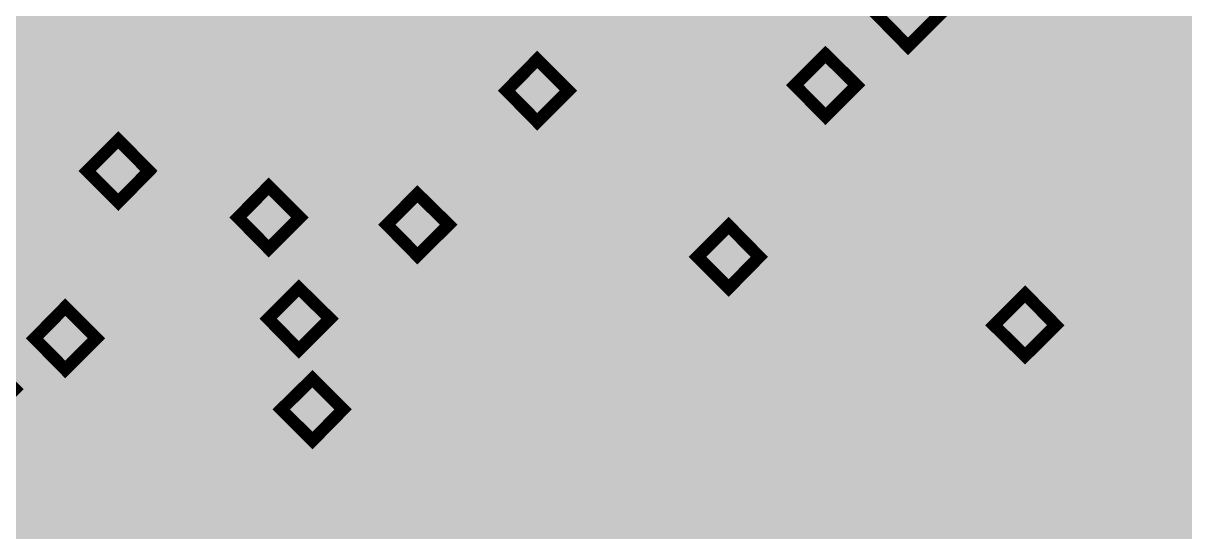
# Model space of a CAD drawing. Header units: millimetres. Extents: x 92 to 588, y 96 to 434.
# Drawn here: x 487.79 to 525.25, y 337.17 to 353.57 of the extents above; entities that cross this region are included whole.
import ezdxf

# ---------------------------------------------------------------- set-up
doc = ezdxf.new("R2010")
doc.units = ezdxf.units.MM
doc.layers.add('H', color=7, linetype='Continuous')
doc.layers.add('P', color=7, linetype='Continuous')

msp = doc.modelspace()

# ---------------------------------------------------------------- hatches: boundary and pattern name
at = {"layer": 'H', "linetype": 'Continuous'}
for points in [[(291.162, 223.903), (291.162, 433.788), (588.166, 433.788), (588.166, 223.903), (291.162, 223.903)], [(516.322, 352.825), (515.335, 353.831), (516.322, 354.836), (517.328, 353.831), (516.322, 352.825)], [(513.659, 350.568), (512.671, 351.573), (513.659, 352.561), (514.664, 351.573), (513.659, 350.568)], [(491.857, 349.633), (491.769, 349.633), (491.61, 349.668), (491.54, 349.703), (491.469, 349.721), (491.328, 349.809), (491.275, 349.862), (491.222, 349.95), (491.116, 350.127), (491.064, 350.25), (491.028, 350.373), (490.993, 350.656), (490.993, 350.832), (490.993, 350.991), (491.028, 351.291), (491.064, 351.432), (491.099, 351.573), (491.205, 351.802), (491.275, 351.908), (491.346, 351.996), (491.54, 352.155), (491.646, 352.208), (491.751, 352.261), (492.016, 352.314), (492.157, 352.314), (492.245, 352.314), (492.316, 352.314), (492.386, 352.296), (492.439, 352.278), (492.439, 351.961), (492.369, 351.979), (492.298, 351.996), (492.21, 352.014), (492.104, 352.032), (492.034, 352.014), (491.875, 351.996), (491.751, 351.943), (491.628, 351.855), (491.593, 351.802), (491.54, 351.749), (491.452, 351.608), (491.399, 351.449), (491.363, 351.273), (491.346, 351.167), (491.469, 350.973), (491.346, 350.92), (491.346, 350.867), (491.346, 350.797), (491.346, 350.744), (491.346, 350.62), (491.363, 350.409), (491.399, 350.321), (491.416, 350.232), (491.487, 350.109), (491.522, 350.074), (491.61, 349.985), (491.681, 349.95), (491.769, 349.933), (491.857, 349.915), (491.945, 349.933), (492.087, 349.968), (492.157, 350.038), (492.192, 350.074), (492.228, 350.109), (492.263, 350.197), (492.316, 350.373), (492.316, 350.515), (492.316, 350.585), (492.298, 350.726), (492.281, 350.779), (492.245, 350.832), (492.192, 350.92), (492.14, 350.973), (492.104, 350.991), (492.034, 351.026), (491.981, 351.044), (491.893, 351.061), (491.804, 351.061), (491.699, 351.044), (491.575, 351.026), (491.469, 350.973), (491.346, 351.167), (491.469, 351.238), (491.61, 351.291), (491.663, 351.308), (491.804, 351.344), (491.893, 351.344), (492.034, 351.344), (492.157, 351.308), (492.21, 351.291), (492.334, 351.238), (492.386, 351.185), (492.457, 351.132), (492.563, 350.991), (492.598, 350.92), (492.633, 350.832), (492.669, 350.638), (492.669, 350.532), (492.669, 350.426), (492.633, 350.25), (492.598, 350.162), (492.563, 350.074), (492.475, 349.933), (492.422, 349.88), (492.369, 349.827), (492.245, 349.738), (492.175, 349.703), (492.087, 349.668), (491.928, 349.633), (491.857, 349.633)], [(493.568, 349.633), (493.374, 349.668), (493.286, 349.686), (493.11, 349.738), (492.969, 349.791), (492.969, 350.162), (493.11, 350.091), (493.286, 350.003), (493.374, 349.968), (493.551, 349.933), (493.639, 349.933), (493.745, 349.95), (493.868, 349.968), (493.903, 349.985), (493.992, 350.038), (494.045, 350.074), (494.097, 350.162), (494.15, 350.25), (494.168, 350.303), (494.186, 350.409), (494.186, 350.55), (494.15, 350.673), (494.133, 350.709), (494.115, 350.762), (494.062, 350.832), (494.027, 350.85), (493.956, 350.903), (493.85, 350.92), (493.745, 350.938), (493.639, 350.938), (493.498, 350.938), (493.498, 351.238), (493.604, 351.238), (493.709, 351.238), (493.903, 351.291), (493.992, 351.344), (494.027, 351.379), (494.08, 351.449), (494.133, 351.573), (494.133, 351.661), (494.133, 351.714), (494.115, 351.802), (494.097, 351.838), (494.08, 351.873), (494.027, 351.926), (493.921, 351.996), (493.85, 352.014), (493.762, 352.032), (493.674, 352.032), (493.586, 352.032), (493.498, 351.996), (493.392, 351.979), (493.304, 351.943), (493.233, 351.908), (493.163, 351.873), (493.11, 351.838), (493.057, 351.802), (493.039, 352.173), (493.163, 352.226), (493.339, 352.278), (493.427, 352.296), (493.621, 352.331), (493.709, 352.331), (493.868, 352.314), (494.009, 352.296), (494.08, 352.278), (494.203, 352.226), (494.256, 352.19), (494.309, 352.137), (494.397, 352.032), (494.415, 351.979), (494.45, 351.926), (494.485, 351.785), (494.485, 351.696), (494.468, 351.608), (494.397, 351.414), (494.344, 351.326), (494.274, 351.255), (494.097, 351.15), (494.009, 351.132), (494.08, 351.079), (494.186, 351.044), (494.274, 351.008), (494.344, 350.938), (494.397, 350.903), (494.45, 350.797), (494.485, 350.744), (494.503, 350.673), (494.538, 350.532), (494.538, 350.462), (494.521, 350.373), (494.503, 350.215), (494.468, 350.127), (494.433, 350.056), (494.362, 349.933), (494.309, 349.88), (494.239, 349.827), (494.115, 349.721), (494.027, 349.703), (493.956, 349.668), (493.762, 349.633), (493.674, 349.633), (493.568, 349.633)], [(496.849, 349.633), (496.761, 349.633), (496.602, 349.668), (496.532, 349.703), (496.461, 349.721), (496.32, 349.809), (496.267, 349.862), (496.214, 349.95), (496.108, 350.127), (496.055, 350.25), (496.02, 350.373), (495.985, 350.656), (495.985, 350.832), (495.985, 350.991), (496.02, 351.291), (496.055, 351.432), (496.091, 351.573), (496.196, 351.802), (496.267, 351.908), (496.338, 351.996), (496.532, 352.155), (496.637, 352.208), (496.743, 352.261), (497.008, 352.314), (497.149, 352.314), (497.237, 352.314), (497.308, 352.314), (497.378, 352.296), (497.431, 352.278), (497.431, 351.961), (497.378, 351.979), (497.29, 351.996), (497.202, 352.014), (497.096, 352.032), (497.025, 352.014), (496.867, 351.996), (496.743, 351.943), (496.637, 351.855), (496.585, 351.802), (496.532, 351.749), (496.443, 351.608), (496.39, 351.449), (496.355, 351.273), (496.338, 351.167), (496.461, 350.973), (496.338, 350.92), (496.338, 350.867), (496.338, 350.832), (496.338, 350.797), (496.338, 350.744), (496.338, 350.62), (496.373, 350.409), (496.39, 350.321), (496.408, 350.232), (496.479, 350.109), (496.514, 350.074), (496.602, 349.985), (496.673, 349.95), (496.761, 349.933), (496.849, 349.915), (496.937, 349.933), (497.078, 349.968), (497.149, 350.038), (497.184, 350.074), (497.22, 350.109), (497.255, 350.197), (497.308, 350.373), (497.308, 350.515), (497.308, 350.585), (497.29, 350.726), (497.272, 350.779), (497.255, 350.832), (497.184, 350.92), (497.131, 350.973), (497.096, 350.991), (497.025, 351.026), (496.973, 351.044), (496.902, 351.061), (496.796, 351.061), (496.69, 351.044), (496.567, 351.026), (496.461, 350.973), (496.338, 351.167), (496.461, 351.238), (496.602, 351.291), (496.655, 351.308), (496.796, 351.344), (496.884, 351.344), (497.025, 351.344), (497.149, 351.308), (497.202, 351.291), (497.325, 351.238), (497.378, 351.185), (497.449, 351.132), (497.555, 350.991), (497.59, 350.92), (497.625, 350.832), (497.66, 350.638), (497.66, 350.532), (497.66, 350.426), (497.625, 350.25), (497.59, 350.162), (497.555, 350.074), (497.466, 349.933), (497.414, 349.88), (497.361, 349.827), (497.237, 349.738), (497.167, 349.703), (497.078, 349.668), (496.92, 349.633), (496.849, 349.633)], [(498.684, 349.633), (498.49, 349.65), (498.313, 349.668), (498.137, 349.721), (497.996, 349.791), (497.996, 350.144), (498.066, 350.127), (498.225, 350.038), (498.313, 350.021), (498.401, 349.985), (498.49, 349.95), (498.578, 349.933), (498.684, 349.933), (498.789, 349.95), (498.878, 349.968), (498.93, 349.985), (499.019, 350.056), (499.054, 350.091), (499.107, 350.179), (499.16, 350.268), (499.177, 350.373), (499.195, 350.515), (499.195, 350.585), (499.16, 350.691), (499.142, 350.744), (499.125, 350.779), (499.072, 350.85), (499.036, 350.885), (499.001, 350.92), (498.913, 350.956), (498.86, 350.973), (498.754, 351.008), (498.613, 351.008), (498.472, 351.008), (498.331, 350.991), (498.207, 350.956), (498.101, 350.938), (498.101, 352.278), (499.53, 352.278), (499.53, 351.979), (498.437, 351.979), (498.437, 351.291), (498.507, 351.291), (498.631, 351.291), (498.684, 351.291), (498.86, 351.291), (499.019, 351.255), (499.072, 351.238), (499.213, 351.185), (499.283, 351.132), (499.336, 351.079), (499.442, 350.956), (499.477, 350.885), (499.495, 350.814), (499.53, 350.62), (499.548, 350.515), (499.53, 350.426), (499.513, 350.25), (499.477, 350.162), (499.442, 350.091), (499.371, 349.95), (499.319, 349.897), (499.248, 349.827), (499.125, 349.738), (499.036, 349.703), (498.966, 349.668), (498.772, 349.633), (498.684, 349.633)], [(504.363, 350.391), (503.375, 351.397), (504.363, 352.402), (505.369, 351.397), (504.363, 350.391)], [(495.068, 349.686), (495.068, 350.179), (495.491, 350.179), (495.491, 349.686), (495.068, 349.686)], [(490.852, 347.798), (489.846, 348.804), (490.852, 349.809), (491.84, 348.804), (490.852, 347.798)], [(511.542, 346.863), (511.454, 346.881), (511.295, 346.899), (511.225, 346.934), (511.154, 346.969), (511.013, 347.057), (510.96, 347.11), (510.907, 347.181), (510.801, 347.375), (510.749, 347.481), (510.713, 347.604), (510.678, 347.886), (510.678, 348.063), (510.678, 348.222), (510.713, 348.521), (510.749, 348.663), (510.784, 348.804), (510.89, 349.033), (510.96, 349.139), (511.031, 349.227), (511.225, 349.386), (511.331, 349.456), (511.436, 349.492), (511.701, 349.544), (511.842, 349.562), (511.93, 349.562), (512.001, 349.544), (512.071, 349.544), (512.124, 349.527), (512.124, 349.192), (512.071, 349.209), (511.983, 349.245), (511.895, 349.262), (511.789, 349.262), (511.719, 349.262), (511.56, 349.227), (511.436, 349.174), (511.331, 349.086), (511.278, 349.033), (511.225, 348.98), (511.137, 348.857), (511.084, 348.68), (511.048, 348.504), (511.031, 348.398), (511.154, 348.204), (511.031, 348.151), (511.031, 348.116), (511.031, 348.08), (511.031, 347.851), (511.066, 347.639), (511.084, 347.551), (511.101, 347.481), (511.172, 347.34), (511.207, 347.304), (511.295, 347.234), (511.366, 347.181), (511.454, 347.163), (511.542, 347.146), (511.63, 347.163), (511.772, 347.216), (511.842, 347.269), (511.877, 347.304), (511.913, 347.34), (511.948, 347.428), (512.001, 347.604), (512.001, 347.745), (512.001, 347.833), (511.983, 347.957), (511.966, 348.01), (511.948, 348.063), (511.877, 348.169), (511.825, 348.204), (511.789, 348.222), (511.719, 348.257), (511.666, 348.274), (511.595, 348.292), (511.489, 348.292), (511.384, 348.292), (511.26, 348.257), (511.154, 348.204), (511.031, 348.398), (511.154, 348.468), (511.295, 348.521), (511.348, 348.557), (511.489, 348.574), (511.578, 348.574), (511.719, 348.574), (511.842, 348.539), (511.895, 348.521), (512.019, 348.468), (512.071, 348.416), (512.142, 348.363), (512.248, 348.222), (512.283, 348.151), (512.318, 348.063), (512.354, 347.869), (512.354, 347.763), (512.354, 347.657), (512.318, 347.481), (512.283, 347.393), (512.248, 347.322), (512.16, 347.181), (512.107, 347.11), (512.054, 347.057), (511.93, 346.969), (511.86, 346.934), (511.772, 346.899), (511.613, 346.881), (511.542, 346.863)], [(512.671, 346.916), (512.671, 347.287), (512.83, 347.445), (512.989, 347.604), (513.147, 347.745), (513.289, 347.904), (513.43, 348.063), (513.624, 348.327), (513.694, 348.433), (513.747, 348.521), (513.8, 348.733), (513.8, 348.839), (513.8, 348.945), (513.765, 349.015), (513.747, 349.068), (513.712, 349.139), (513.677, 349.156), (513.606, 349.209), (513.535, 349.245), (513.447, 349.262), (513.359, 349.262), (513.271, 349.262), (513.165, 349.245), (513.077, 349.209), (512.989, 349.174), (512.918, 349.156), (512.848, 349.103), (512.795, 349.068), (512.742, 349.033), (512.724, 349.403), (512.848, 349.456), (513.024, 349.509), (513.112, 349.527), (513.306, 349.562), (513.465, 349.562), (513.641, 349.544), (513.782, 349.492), (513.906, 349.421), (513.959, 349.368), (513.994, 349.315), (514.082, 349.209), (514.135, 349.086), (514.153, 348.927), (514.153, 348.857), (514.153, 348.698), (514.118, 348.574), (514.082, 348.451), (514.029, 348.327), (513.959, 348.222), (513.871, 348.116), (513.782, 347.992), (513.677, 347.886), (513.5, 347.71), (513.306, 347.516), (513.13, 347.34), (512.989, 347.216), (514.259, 347.216), (514.259, 346.916), (512.671, 346.916)], [(518.351, 346.863), (518.175, 346.899), (518.086, 346.916), (518.016, 346.952), (517.875, 347.04), (517.822, 347.093), (517.769, 347.146), (517.681, 347.269), (517.663, 347.34), (517.628, 347.41), (517.61, 347.551), (517.592, 347.639), (517.61, 347.745), (517.663, 347.939), (517.716, 348.028), (517.769, 348.116), (517.928, 348.257), (518.033, 348.31), (518.175, 348.169), (518.069, 348.045), (518.033, 347.975), (517.998, 347.904), (517.945, 347.745), (517.945, 347.657), (517.963, 347.551), (518.033, 347.357), (518.086, 347.269), (518.157, 347.216), (518.333, 347.128), (518.439, 347.128), (518.545, 347.128), (518.721, 347.198), (518.792, 347.251), (518.862, 347.322), (518.915, 347.498), (518.933, 347.604), (518.933, 347.692), (518.898, 347.816), (518.862, 347.869), (518.827, 347.904), (518.704, 348.01), (518.615, 348.063), (518.563, 348.098), (518.474, 348.133), (518.369, 348.169), (518.245, 348.222), (518.175, 348.169), (518.033, 348.31), (517.945, 348.38), (517.804, 348.486), (517.751, 348.557), (517.716, 348.627), (517.663, 348.786), (517.663, 348.892), (517.663, 348.962), (517.698, 349.086), (517.751, 349.209), (517.822, 349.333), (517.875, 349.368), (517.945, 349.421), (518.069, 349.492), (518.21, 349.544), (518.351, 349.562), (518.439, 349.562), (518.527, 349.562), (518.686, 349.544), (518.827, 349.492), (518.951, 349.421), (519.004, 349.386), (519.056, 349.333), (519.145, 349.227), (519.198, 349.121), (519.215, 348.98), (519.215, 348.909), (519.215, 348.821), (519.162, 348.645), (519.109, 348.574), (519.056, 348.486), (518.915, 348.345), (518.827, 348.31), (518.686, 348.451), (518.792, 348.574), (518.827, 348.627), (518.845, 348.698), (518.88, 348.821), (518.88, 348.909), (518.88, 348.998), (518.81, 349.139), (518.757, 349.192), (518.739, 349.227), (518.668, 349.262), (518.545, 349.315), (518.439, 349.315), (518.351, 349.315), (518.192, 349.262), (518.122, 349.209), (518.104, 349.174), (518.051, 349.121), (518.016, 349.015), (518.016, 348.927), (518.016, 348.857), (518.051, 348.751), (518.069, 348.715), (518.104, 348.663), (518.192, 348.592), (518.263, 348.557), (518.316, 348.521), (518.421, 348.468), (518.527, 348.416), (518.615, 348.38), (518.686, 348.451), (518.827, 348.31), (518.933, 348.239), (519.109, 348.116), (519.162, 348.028), (519.215, 347.957), (519.286, 347.763), (519.286, 347.639), (519.286, 347.569), (519.25, 347.41), (519.198, 347.269), (519.109, 347.146), (519.039, 347.093), (518.986, 347.04), (518.845, 346.952), (518.704, 346.899), (518.527, 346.863), (518.351, 346.863)], [(516.411, 346.863), (516.234, 346.881), (516.058, 346.916), (515.881, 346.952), (515.74, 347.022), (515.74, 347.393), (515.811, 347.357), (515.881, 347.322), (515.952, 347.287), (516.04, 347.251), (516.146, 347.216), (516.234, 347.198), (516.322, 347.181), (516.428, 347.163), (516.534, 347.181), (516.622, 347.216), (516.675, 347.234), (516.763, 347.287), (516.799, 347.322), (516.852, 347.41), (516.887, 347.516), (516.922, 347.622), (516.922, 347.745), (516.922, 347.816), (516.905, 347.922), (516.887, 347.975), (516.869, 348.01), (516.816, 348.098), (516.781, 348.116), (516.746, 348.151), (516.658, 348.204), (516.605, 348.222), (516.481, 348.239), (516.358, 348.239), (516.217, 348.239), (516.075, 348.222), (515.934, 348.204), (515.846, 348.186), (515.846, 349.509), (517.257, 349.509), (517.257, 349.209), (516.181, 349.209), (516.181, 348.521), (516.252, 348.521), (516.358, 348.539), (516.411, 348.539), (516.605, 348.521), (516.746, 348.504), (516.816, 348.486), (516.957, 348.416), (517.01, 348.363), (517.081, 348.327), (517.169, 348.204), (517.204, 348.133), (517.24, 348.045), (517.275, 347.869), (517.275, 347.657), (517.24, 347.481), (517.222, 347.393), (517.187, 347.322), (517.099, 347.181), (517.046, 347.128), (516.993, 347.075), (516.852, 346.969), (516.781, 346.934), (516.693, 346.916), (516.516, 346.881), (516.411, 346.863)], [(495.703, 346.299), (494.715, 347.304), (495.703, 348.31), (496.708, 347.304), (495.703, 346.299)], [(500.5, 346.07), (499.513, 347.075), (500.5, 348.063), (501.506, 347.075), (500.5, 346.07)], [(501.506, 344.658), (501.418, 344.676), (501.259, 344.694), (501.188, 344.729), (501.118, 344.764), (500.994, 344.853), (500.941, 344.905), (500.871, 344.976), (500.765, 345.17), (500.73, 345.276), (500.694, 345.399), (500.659, 345.682), (500.659, 346.017), (500.694, 346.334), (500.73, 346.458), (500.765, 346.599), (500.871, 346.828), (500.941, 346.934), (501.012, 347.04), (501.188, 347.181), (501.294, 347.251), (501.418, 347.287), (501.665, 347.357), (501.806, 347.357), (501.894, 347.357), (501.982, 347.34), (502.053, 347.34), (502.105, 347.322), (502.105, 346.987), (502.035, 347.004), (501.964, 347.04), (501.859, 347.057), (501.77, 347.057), (501.682, 347.057), (501.541, 347.022), (501.418, 346.969), (501.294, 346.881), (501.241, 346.846), (501.188, 346.775), (501.118, 346.652), (501.065, 346.475), (501.012, 346.299), (501.012, 346.193), (501.118, 346.017), (501.012, 345.946), (501.012, 345.911), (501.012, 345.876), (501.012, 345.84), (500.994, 345.787), (501.012, 345.646), (501.03, 345.435), (501.047, 345.346), (501.082, 345.276), (501.153, 345.135), (501.188, 345.099), (501.259, 345.029), (501.347, 344.976), (501.418, 344.958), (501.506, 344.958), (501.612, 344.958), (501.735, 345.011), (501.823, 345.064), (501.841, 345.099), (501.876, 345.135), (501.929, 345.223), (501.964, 345.399), (501.982, 345.54), (501.982, 345.629), (501.964, 345.752), (501.929, 345.805), (501.911, 345.858), (501.841, 345.964), (501.806, 345.999), (501.77, 346.017), (501.682, 346.052), (501.647, 346.07), (501.559, 346.087), (501.47, 346.087), (501.347, 346.087), (501.241, 346.052), (501.118, 346.017), (501.012, 346.193), (501.135, 346.264), (501.259, 346.317), (501.329, 346.352), (501.47, 346.369), (501.541, 346.369), (501.7, 346.369), (501.806, 346.334), (501.876, 346.317), (501.982, 346.264), (502.053, 346.211), (502.123, 346.158), (502.229, 346.034), (502.264, 345.946), (502.3, 345.858), (502.335, 345.664), (502.335, 345.558), (502.335, 345.452), (502.3, 345.276), (502.264, 345.188), (502.229, 345.117), (502.141, 344.976), (502.088, 344.905), (502.035, 344.853), (501.894, 344.764), (501.823, 344.729), (501.753, 344.694), (501.594, 344.676), (501.506, 344.658)], [(502.635, 344.729), (502.635, 345.082), (502.811, 345.241), (502.97, 345.399), (503.111, 345.54), (503.27, 345.699), (503.411, 345.858), (503.605, 346.123), (503.675, 346.228), (503.711, 346.317), (503.764, 346.528), (503.781, 346.634), (503.764, 346.74), (503.746, 346.81), (503.728, 346.863), (503.675, 346.934), (503.64, 346.952), (503.587, 347.004), (503.517, 347.04), (503.428, 347.057), (503.34, 347.057), (503.234, 347.057), (503.146, 347.04), (503.058, 347.004), (502.97, 346.969), (502.899, 346.952), (502.829, 346.899), (502.758, 346.863), (502.723, 346.828), (502.688, 347.198), (502.811, 347.251), (502.987, 347.304), (503.093, 347.34), (503.27, 347.357), (503.446, 347.357), (503.605, 347.34), (503.746, 347.287), (503.869, 347.216), (503.922, 347.163), (503.975, 347.11), (504.046, 347.004), (504.099, 346.881), (504.134, 346.722), (504.134, 346.652), (504.116, 346.493), (504.099, 346.369), (504.046, 346.246), (503.993, 346.123), (503.922, 346.017), (503.834, 345.911), (503.746, 345.787), (503.658, 345.682), (503.481, 345.505), (503.287, 345.311), (503.093, 345.135), (502.97, 345.011), (504.24, 345.011), (504.24, 344.729), (502.635, 344.729)], [(505.827, 344.729), (507.009, 347.004), (505.669, 347.004), (505.669, 347.304), (507.309, 347.304), (507.309, 346.916), (506.198, 344.729), (505.827, 344.729)], [(508.314, 344.658), (508.226, 344.676), (508.032, 344.694), (507.926, 344.711), (507.75, 344.764), (507.609, 344.835), (507.609, 345.188), (507.768, 345.117), (507.926, 345.047), (508.032, 345.011), (508.209, 344.976), (508.297, 344.976), (508.403, 344.976), (508.508, 344.994), (508.561, 345.011), (508.65, 345.082), (508.685, 345.117), (508.755, 345.188), (508.791, 345.276), (508.808, 345.329), (508.826, 345.452), (508.826, 345.505), (508.826, 345.576), (508.808, 345.699), (508.773, 345.787), (508.72, 345.858), (508.685, 345.893), (508.597, 345.928), (508.508, 345.964), (508.403, 345.981), (508.297, 345.981), (508.138, 345.981), (508.138, 346.264), (508.261, 346.264), (508.367, 346.264), (508.561, 346.334), (508.632, 346.369), (508.667, 346.405), (508.72, 346.475), (508.773, 346.599), (508.791, 346.705), (508.791, 346.74), (508.755, 346.828), (508.72, 346.899), (508.685, 346.952), (508.65, 346.987), (508.579, 347.022), (508.508, 347.04), (508.42, 347.057), (508.332, 347.057), (508.244, 347.057), (508.138, 347.04), (508.05, 347.004), (507.962, 346.969), (507.873, 346.934), (507.82, 346.899), (507.75, 346.863), (507.715, 346.828), (507.679, 347.198), (507.803, 347.251), (507.997, 347.304), (508.085, 347.34), (508.279, 347.357), (508.367, 347.357), (508.526, 347.357), (508.667, 347.322), (508.738, 347.304), (508.844, 347.251), (508.896, 347.216), (508.967, 347.163), (509.038, 347.075), (509.073, 347.004), (509.108, 346.952), (509.126, 346.81), (509.126, 346.74), (509.126, 346.634), (509.055, 346.44), (509.002, 346.369), (508.914, 346.281), (508.755, 346.175), (508.65, 346.158), (508.738, 346.105), (508.826, 346.07), (508.914, 346.034), (509.002, 345.964), (509.038, 345.928), (509.108, 345.823), (509.126, 345.77), (509.161, 345.717), (509.179, 345.576), (509.179, 345.488), (509.179, 345.399), (509.143, 345.241), (509.126, 345.17), (509.09, 345.099), (509.002, 344.958), (508.949, 344.905), (508.896, 344.853), (508.755, 344.764), (508.685, 344.729), (508.597, 344.694), (508.42, 344.676), (508.314, 344.658)], [(514.753, 346.916), (514.753, 347.428), (515.176, 347.428), (515.176, 346.916), (514.753, 346.916)], [(510.537, 345.029), (509.531, 346.034), (510.537, 347.04), (511.525, 346.034), (510.537, 345.029)], [(496.673, 343.036), (495.685, 344.041), (496.673, 345.029), (497.678, 344.041), (496.673, 343.036)], [(504.734, 344.729), (504.734, 345.223), (505.139, 345.223), (505.139, 344.729), (504.734, 344.729)], [(520.097, 342.842), (519.092, 343.829), (520.097, 344.835), (521.085, 343.829), (520.097, 342.842)], [(489.141, 342.401), (488.153, 343.406), (489.141, 344.412), (490.146, 343.406), (489.141, 342.401)], [(521.014, 341.431), (520.856, 341.466), (520.785, 341.501), (520.715, 341.519), (520.573, 341.607), (520.52, 341.678), (520.468, 341.748), (520.362, 341.924), (520.309, 342.048), (520.274, 342.171), (520.238, 342.454), (520.238, 342.789), (520.274, 343.089), (520.309, 343.23), (520.344, 343.371), (520.45, 343.6), (520.52, 343.706), (520.591, 343.794), (520.785, 343.953), (520.891, 344.006), (520.997, 344.059), (521.261, 344.112), (521.402, 344.129), (521.491, 344.129), (521.561, 344.112), (521.632, 344.112), (521.685, 344.094), (521.685, 343.759), (521.632, 343.777), (521.544, 343.794), (521.455, 343.812), (521.35, 343.829), (521.279, 343.829), (521.12, 343.794), (520.997, 343.741), (520.873, 343.653), (520.838, 343.6), (520.785, 343.547), (520.697, 343.406), (520.644, 343.247), (520.609, 343.071), (520.591, 342.965), (520.715, 342.771), (520.591, 342.718), (520.591, 342.683), (520.591, 342.648), (520.591, 342.595), (520.591, 342.542), (520.591, 342.418), (520.626, 342.207), (520.644, 342.118), (520.662, 342.03), (520.732, 341.907), (520.767, 341.872), (520.856, 341.801), (520.926, 341.748), (521.014, 341.73), (521.103, 341.713), (521.191, 341.73), (521.332, 341.783), (521.402, 341.836), (521.438, 341.872), (521.473, 341.907), (521.508, 341.995), (521.561, 342.171), (521.561, 342.313), (521.561, 342.383), (521.544, 342.524), (521.526, 342.577), (521.508, 342.63), (521.438, 342.718), (521.385, 342.771), (521.35, 342.789), (521.279, 342.824), (521.226, 342.842), (521.155, 342.859), (521.05, 342.859), (520.944, 342.842), (520.82, 342.824), (520.715, 342.771), (520.591, 342.965), (520.715, 343.036), (520.856, 343.089), (520.909, 343.106), (521.05, 343.142), (521.138, 343.142), (521.279, 343.142), (521.402, 343.106), (521.455, 343.089), (521.579, 343.036), (521.632, 342.983), (521.702, 342.93), (521.808, 342.789), (521.843, 342.718), (521.879, 342.63), (521.914, 342.436), (521.914, 342.33), (521.914, 342.224), (521.879, 342.048), (521.843, 341.96), (521.808, 341.872), (521.72, 341.73), (521.667, 341.678), (521.614, 341.625), (521.491, 341.536), (521.42, 341.501), (521.332, 341.466), (521.173, 341.431), (521.014, 341.431)], [(522.231, 341.483), (522.231, 341.854), (522.39, 342.013), (522.549, 342.171), (522.708, 342.313), (522.849, 342.471), (522.99, 342.63), (523.184, 342.895), (523.255, 343), (523.307, 343.089), (523.36, 343.3), (523.36, 343.406), (523.36, 343.494), (523.325, 343.583), (523.307, 343.635), (523.255, 343.688), (523.237, 343.724), (523.166, 343.777), (523.096, 343.794), (523.008, 343.829), (522.919, 343.829), (522.831, 343.829), (522.725, 343.812), (522.637, 343.777), (522.549, 343.741), (522.478, 343.706), (522.408, 343.671), (522.355, 343.635), (522.302, 343.6), (522.284, 343.971), (522.408, 344.023), (522.584, 344.076), (522.672, 344.094), (522.866, 344.129), (522.937, 344.129), (523.025, 344.129), (523.202, 344.094), (523.343, 344.059), (523.466, 343.988), (523.519, 343.935), (523.554, 343.882), (523.643, 343.777), (523.695, 343.635), (523.713, 343.494), (523.713, 343.424), (523.713, 343.265), (523.678, 343.142), (523.643, 343.018), (523.59, 342.895), (523.519, 342.789), (523.431, 342.683), (523.343, 342.559), (523.237, 342.454), (523.06, 342.277), (522.866, 342.083), (522.69, 341.907), (522.549, 341.783), (523.819, 341.783), (523.819, 341.483), (522.231, 341.483)], [(497.114, 340.108), (496.108, 341.113), (497.114, 342.101), (498.101, 341.113), (497.114, 340.108)], [(524.313, 341.483), (524.313, 341.977), (524.736, 341.977), (524.736, 341.483), (524.313, 341.483)], [(498.119, 338.697), (498.031, 338.714), (497.872, 338.732), (497.802, 338.767), (497.731, 338.802), (497.59, 338.891), (497.537, 338.943), (497.484, 339.014), (497.378, 339.208), (497.325, 339.314), (497.29, 339.437), (497.255, 339.72), (497.255, 339.896), (497.255, 340.055), (497.29, 340.355), (497.325, 340.496), (497.361, 340.637), (497.466, 340.866), (497.537, 340.972), (497.608, 341.078), (497.802, 341.219), (497.907, 341.289), (498.013, 341.325), (498.278, 341.378), (498.419, 341.395), (498.507, 341.395), (498.578, 341.378), (498.648, 341.378), (498.701, 341.36), (498.701, 341.025), (498.648, 341.043), (498.56, 341.078), (498.472, 341.095), (498.366, 341.095), (498.295, 341.095), (498.137, 341.06), (498.013, 341.007), (497.89, 340.919), (497.855, 340.866), (497.802, 340.813), (497.713, 340.69), (497.66, 340.513), (497.625, 340.337), (497.608, 340.231), (497.731, 340.037), (497.608, 339.984), (497.608, 339.949), (497.608, 339.914), (497.608, 339.861), (497.608, 339.825), (497.608, 339.684), (497.625, 339.473), (497.66, 339.384), (497.678, 339.314), (497.749, 339.173), (497.784, 339.138), (497.872, 339.067), (497.943, 339.014), (498.031, 338.996), (498.119, 338.979), (498.207, 338.996), (498.348, 339.049), (498.419, 339.102), (498.454, 339.138), (498.49, 339.173), (498.525, 339.261), (498.578, 339.437), (498.578, 339.578), (498.578, 339.667), (498.56, 339.79), (498.542, 339.843), (498.507, 339.896), (498.454, 340.002), (498.401, 340.037), (498.366, 340.055), (498.295, 340.09), (498.243, 340.108), (498.172, 340.125), (498.066, 340.125), (497.96, 340.125), (497.837, 340.09), (497.731, 340.037), (497.608, 340.231), (497.731, 340.302), (497.872, 340.355), (497.925, 340.39), (498.066, 340.408), (498.154, 340.408), (498.295, 340.408), (498.419, 340.372), (498.472, 340.355), (498.595, 340.302), (498.648, 340.249), (498.719, 340.196), (498.825, 340.072), (498.86, 339.984), (498.895, 339.896), (498.93, 339.702), (498.93, 339.596), (498.93, 339.49), (498.895, 339.314), (498.86, 339.226), (498.825, 339.155), (498.736, 339.014), (498.684, 338.943), (498.631, 338.891), (498.507, 338.802), (498.437, 338.767), (498.348, 338.732), (498.19, 338.714), (498.119, 338.697)], [(499.936, 338.697), (499.83, 338.714), (499.636, 338.732), (499.548, 338.749), (499.371, 338.802), (499.23, 338.873), (499.23, 339.226), (499.371, 339.155), (499.548, 339.085), (499.636, 339.049), (499.812, 339.014), (499.901, 338.996), (500.006, 339.014), (500.13, 339.032), (500.165, 339.049), (500.271, 339.12), (500.306, 339.155), (500.359, 339.226), (500.412, 339.314), (500.43, 339.367), (500.447, 339.49), (500.447, 339.614), (500.412, 339.737), (500.395, 339.773), (500.377, 339.825), (500.324, 339.896), (500.289, 339.931), (500.218, 339.967), (500.112, 340.002), (500.006, 340.019), (499.901, 340.019), (499.76, 340.019), (499.76, 340.302), (499.865, 340.302), (499.971, 340.302), (500.165, 340.355), (500.253, 340.408), (500.289, 340.443), (500.342, 340.513), (500.395, 340.637), (500.395, 340.743), (500.395, 340.778), (500.377, 340.866), (500.359, 340.901), (500.342, 340.937), (500.289, 340.99), (500.253, 341.025), (500.183, 341.06), (500.112, 341.078), (500.024, 341.095), (499.936, 341.095), (499.848, 341.095), (499.76, 341.078), (499.654, 341.043), (499.565, 341.007), (499.495, 340.972), (499.424, 340.937), (499.371, 340.901), (499.319, 340.866), (499.301, 341.237), (499.424, 341.289), (499.601, 341.342), (499.689, 341.378), (499.883, 341.395), (499.971, 341.395), (500.13, 341.395), (500.271, 341.36), (500.342, 341.342), (500.465, 341.289), (500.518, 341.254), (500.571, 341.201), (500.659, 341.113), (500.694, 341.043), (500.712, 340.99), (500.747, 340.848), (500.747, 340.778), (500.73, 340.672), (500.659, 340.478), (500.606, 340.39), (500.536, 340.319), (500.359, 340.213), (500.271, 340.196), (500.342, 340.143), (500.447, 340.108), (500.536, 340.072), (500.606, 340.002), (500.659, 339.967), (500.712, 339.861), (500.747, 339.808), (500.765, 339.755), (500.8, 339.614), (500.8, 339.437), (500.765, 339.279), (500.73, 339.208), (500.694, 339.138), (500.624, 338.996), (500.571, 338.943), (500.5, 338.891), (500.377, 338.802), (500.289, 338.767), (500.218, 338.732), (500.024, 338.714), (499.936, 338.697)], [(502.97, 338.697), (502.793, 338.732), (502.723, 338.749), (502.652, 338.785), (502.511, 338.873), (502.458, 338.926), (502.405, 338.979), (502.317, 339.102), (502.282, 339.173), (502.264, 339.243), (502.229, 339.384), (502.229, 339.473), (502.229, 339.578), (502.3, 339.773), (502.335, 339.861), (502.405, 339.949), (502.564, 340.09), (502.67, 340.143), (502.811, 340.002), (502.688, 339.878), (502.652, 339.808), (502.617, 339.737), (502.582, 339.578), (502.582, 339.49), (502.582, 339.384), (502.652, 339.19), (502.723, 339.102), (502.793, 339.049), (502.97, 338.961), (503.076, 338.961), (503.181, 338.961), (503.358, 339.032), (503.428, 339.085), (503.481, 339.155), (503.552, 339.332), (503.552, 339.437), (503.552, 339.526), (503.517, 339.649), (503.499, 339.702), (503.464, 339.737), (503.34, 339.843), (503.252, 339.896), (503.181, 339.931), (503.093, 339.967), (502.987, 340.002), (502.882, 340.055), (502.811, 340.002), (502.67, 340.143), (502.582, 340.213), (502.441, 340.319), (502.388, 340.39), (502.335, 340.46), (502.3, 340.619), (502.3, 340.725), (502.3, 340.796), (502.317, 340.919), (502.37, 341.043), (502.458, 341.166), (502.511, 341.201), (502.564, 341.254), (502.688, 341.325), (502.829, 341.378), (502.987, 341.395), (503.076, 341.395), (503.164, 341.395), (503.323, 341.378), (503.464, 341.325), (503.587, 341.254), (503.64, 341.219), (503.693, 341.166), (503.764, 341.06), (503.816, 340.954), (503.852, 340.813), (503.852, 340.743), (503.852, 340.654), (503.799, 340.478), (503.746, 340.408), (503.693, 340.319), (503.552, 340.178), (503.464, 340.143), (503.323, 340.284), (503.428, 340.408), (503.464, 340.46), (503.481, 340.531), (503.499, 340.654), (503.517, 340.743), (503.499, 340.831), (503.446, 340.972), (503.393, 341.025), (503.358, 341.06), (503.287, 341.095), (503.164, 341.148), (503.076, 341.148), (502.97, 341.148), (502.829, 341.095), (502.758, 341.043), (502.723, 341.007), (502.688, 340.954), (502.652, 340.848), (502.635, 340.76), (502.635, 340.69), (502.67, 340.584), (502.705, 340.549), (502.74, 340.496), (502.829, 340.425), (502.882, 340.39), (502.952, 340.355), (503.058, 340.302), (503.164, 340.249), (503.252, 340.213), (503.323, 340.284), (503.464, 340.143), (503.57, 340.072), (503.728, 339.949), (503.799, 339.861), (503.852, 339.79), (503.905, 339.596), (503.905, 339.473), (503.905, 339.402), (503.887, 339.243), (503.816, 339.102), (503.728, 338.979), (503.675, 338.926), (503.605, 338.873), (503.481, 338.785), (503.323, 338.732), (503.164, 338.697), (502.97, 338.697)], [(504.434, 338.767), (504.434, 339.014), (504.91, 339.014), (504.91, 340.76), (504.434, 340.76), (504.434, 340.99), (504.575, 340.99), (504.769, 341.025), (504.84, 341.06), (504.91, 341.148), (504.963, 341.254), (504.981, 341.342), (505.245, 341.342), (505.245, 339.014), (505.704, 339.014), (505.704, 338.767), (504.434, 338.767)], [(487.518, 338.291), (487.43, 338.291), (487.271, 338.326), (487.201, 338.344), (487.13, 338.379), (487.007, 338.467), (486.954, 338.52), (486.883, 338.608), (486.777, 338.785), (486.742, 338.908), (486.707, 339.032), (486.671, 339.314), (486.671, 339.473), (486.671, 339.649), (486.707, 339.949), (486.742, 340.09), (486.777, 340.213), (486.883, 340.46), (486.954, 340.566), (487.024, 340.654), (487.201, 340.813), (487.306, 340.866), (487.43, 340.919), (487.677, 340.972), (487.818, 340.972), (487.906, 340.972), (487.977, 340.972), (488.065, 340.954), (488.118, 340.937), (488.118, 340.619), (488.047, 340.637), (487.959, 340.654), (487.871, 340.672), (487.783, 340.672), (487.695, 340.672), (487.553, 340.654), (487.412, 340.602), (487.306, 340.513), (487.254, 340.46), (487.201, 340.408), (487.13, 340.266), (487.077, 340.108), (487.024, 339.914), (487.024, 339.808), (487.13, 339.631), (487.024, 339.561), (487.024, 339.526), (487.007, 339.49), (487.007, 339.279), (487.042, 339.067), (487.06, 338.979), (487.095, 338.891), (487.165, 338.767), (487.201, 338.714), (487.271, 338.644), (487.342, 338.608), (487.43, 338.573), (487.518, 338.573), (487.624, 338.573), (487.747, 338.626), (487.818, 338.697), (487.853, 338.732), (487.889, 338.767), (487.941, 338.855), (487.977, 339.032), (487.994, 339.173), (487.994, 339.243), (487.959, 339.384), (487.941, 339.437), (487.924, 339.49), (487.853, 339.578), (487.818, 339.614), (487.783, 339.649), (487.695, 339.684), (487.659, 339.702), (487.571, 339.702), (487.483, 339.72), (487.359, 339.702), (487.254, 339.667), (487.13, 339.631), (487.024, 339.808), (487.148, 339.896), (487.271, 339.949), (487.342, 339.967), (487.483, 340.002), (487.553, 340.002), (487.695, 339.984), (487.818, 339.967), (487.871, 339.949), (487.994, 339.878), (488.065, 339.843), (488.135, 339.79), (488.241, 339.649), (488.277, 339.578), (488.294, 339.49), (488.33, 339.296), (488.347, 339.19), (488.33, 339.085), (488.312, 338.908), (488.277, 338.82), (488.241, 338.732), (488.153, 338.591), (488.1, 338.538), (488.03, 338.485), (487.906, 338.379), (487.836, 338.361), (487.765, 338.326), (487.606, 338.291), (487.518, 338.291)], [(489.335, 338.291), (489.247, 338.291), (489.053, 338.308), (488.947, 338.344), (488.77, 338.397), (488.629, 338.45), (488.629, 338.82), (488.77, 338.732), (488.947, 338.661), (489.035, 338.626), (489.229, 338.591), (489.317, 338.591), (489.423, 338.591), (489.529, 338.626), (489.582, 338.644), (489.67, 338.697), (489.705, 338.732), (489.776, 338.82), (489.811, 338.908), (489.829, 338.961), (489.846, 339.067), (489.846, 339.138), (489.846, 339.208), (489.829, 339.314), (489.794, 339.42), (489.723, 339.49), (489.688, 339.508), (489.617, 339.561), (489.529, 339.578), (489.423, 339.596), (489.3, 339.596), (489.159, 339.596), (489.159, 339.896), (489.282, 339.896), (489.388, 339.896), (489.582, 339.949), (489.652, 340.002), (489.688, 340.037), (489.741, 340.09), (489.794, 340.231), (489.794, 340.319), (489.794, 340.372), (489.776, 340.46), (489.758, 340.496), (489.741, 340.531), (489.688, 340.584), (489.67, 340.602), (489.6, 340.637), (489.511, 340.672), (489.441, 340.672), (489.353, 340.69), (489.264, 340.672), (489.159, 340.654), (489.07, 340.637), (488.982, 340.602), (488.894, 340.566), (488.841, 340.531), (488.77, 340.496), (488.718, 340.46), (488.7, 340.831), (488.823, 340.884), (489, 340.937), (489.106, 340.954), (489.282, 340.99), (489.37, 340.99), (489.547, 340.972), (489.688, 340.954), (489.741, 340.937), (489.864, 340.866), (489.917, 340.831), (489.97, 340.796), (490.058, 340.69), (490.093, 340.637), (490.111, 340.584), (490.146, 340.443), (490.146, 340.355), (490.146, 340.249), (490.076, 340.072), (490.005, 339.984), (489.935, 339.914), (489.776, 339.808), (489.67, 339.773), (489.758, 339.737), (489.846, 339.702), (489.935, 339.667), (490.023, 339.596), (490.058, 339.543), (490.129, 339.455), (490.146, 339.402), (490.182, 339.332), (490.199, 339.19), (490.199, 339.12), (490.199, 339.032), (490.164, 338.873), (490.146, 338.785), (490.111, 338.714), (490.023, 338.591), (489.97, 338.538), (489.917, 338.467), (489.776, 338.379), (489.705, 338.361), (489.617, 338.326), (489.441, 338.291), (489.335, 338.291)], [(492.14, 338.291), (492.069, 338.291), (491.998, 338.308), (491.91, 338.308), (491.857, 338.326), (491.857, 338.661), (491.91, 338.644), (491.998, 338.608), (492.087, 338.591), (492.192, 338.591), (492.281, 338.591), (492.422, 338.626), (492.563, 338.679), (492.669, 338.767), (492.722, 338.82), (492.775, 338.873), (492.845, 339.014), (492.898, 339.173), (492.933, 339.349), (492.951, 339.455), (492.845, 339.649), (492.951, 339.702), (492.951, 339.773), (492.951, 339.825), (492.951, 339.861), (492.951, 340.002), (492.933, 340.213), (492.898, 340.302), (492.88, 340.372), (492.81, 340.513), (492.775, 340.549), (492.739, 340.584), (492.651, 340.654), (492.616, 340.672), (492.528, 340.69), (492.439, 340.707), (492.334, 340.69), (492.21, 340.637), (492.14, 340.584), (492.069, 340.513), (492.034, 340.408), (491.981, 340.249), (491.981, 340.108), (491.981, 340.019), (491.998, 339.896), (492.016, 339.843), (492.034, 339.79), (492.104, 339.684), (492.157, 339.649), (492.192, 339.631), (492.263, 339.596), (492.298, 339.578), (492.386, 339.561), (492.475, 339.561), (492.598, 339.561), (492.722, 339.596), (492.845, 339.649), (492.951, 339.455), (492.81, 339.367), (492.686, 339.314), (492.616, 339.296), (492.475, 339.279), (492.404, 339.279), (492.263, 339.279), (492.14, 339.314), (492.087, 339.332), (491.963, 339.384), (491.91, 339.437), (491.84, 339.49), (491.734, 339.614), (491.699, 339.702), (491.663, 339.79), (491.628, 339.984), (491.628, 340.09), (491.628, 340.196), (491.663, 340.372), (491.699, 340.46), (491.734, 340.531), (491.822, 340.672), (491.875, 340.743), (491.928, 340.796), (492.051, 340.884), (492.14, 340.919), (492.21, 340.954), (492.369, 340.972), (492.439, 340.99), (492.528, 340.972), (492.704, 340.954), (492.775, 340.919), (492.845, 340.884), (492.969, 340.796), (493.021, 340.743), (493.092, 340.672), (493.18, 340.496), (493.233, 340.372), (493.268, 340.249), (493.304, 339.967), (493.304, 339.631), (493.268, 339.332), (493.233, 339.19), (493.198, 339.049), (493.092, 338.802), (493.021, 338.714), (492.933, 338.608), (492.757, 338.45), (492.651, 338.397), (492.545, 338.361), (492.298, 338.308), (492.14, 338.291)], [(501.329, 338.767), (501.329, 339.261), (501.753, 339.261), (501.753, 338.767), (501.329, 338.767)], [(490.746, 338.344), (490.746, 338.838), (491.152, 338.838), (491.152, 338.344), (490.746, 338.344)]]:
    msp.add_hatch(color=7, dxfattribs=at).paths.add_polyline_path(points)

# ---------------------------------------------------------------- linework, layer by layer
at = {"layer": 'P', "color": 7, "const_width": 0.4}
for points in [[(515.335, 353.831), (516.322, 352.825), (517.328, 353.831), (516.322, 354.836), (515.335, 353.831), (515.335, 353.831)], [(503.375, 351.397), (504.363, 350.391), (505.369, 351.397), (504.363, 352.402), (503.375, 351.397), (503.375, 351.397)], [(512.671, 351.573), (513.659, 350.568), (514.664, 351.573), (513.659, 352.561), (512.671, 351.573), (512.671, 351.573)], [(489.846, 348.804), (490.852, 347.798), (491.84, 348.804), (490.852, 349.809), (489.846, 348.804), (489.846, 348.804)], [(494.715, 347.304), (495.703, 346.299), (496.708, 347.304), (495.703, 348.31), (494.715, 347.304), (494.715, 347.304)], [(499.513, 347.075), (500.5, 346.07), (501.506, 347.075), (500.5, 348.063), (499.513, 347.075), (499.513, 347.075)], [(509.531, 346.034), (510.537, 345.029), (511.525, 346.034), (510.537, 347.04), (509.531, 346.034), (509.531, 346.034)], [(495.685, 344.041), (496.673, 343.036), (497.678, 344.041), (496.673, 345.029), (495.685, 344.041), (495.685, 344.041)], [(519.092, 343.829), (520.097, 342.842), (521.085, 343.829), (520.097, 344.835), (519.092, 343.829), (519.092, 343.829)], [(488.153, 343.406), (489.141, 342.401), (490.146, 343.406), (489.141, 344.412), (488.153, 343.406), (488.153, 343.406)], [(485.525, 341.766), (486.513, 340.778), (487.518, 341.766), (486.513, 342.771), (485.525, 341.766), (485.525, 341.766)], [(496.108, 341.113), (497.114, 340.108), (498.101, 341.113), (497.114, 342.101), (496.108, 341.113), (496.108, 341.113)]]:
    msp.add_lwpolyline(points, dxfattribs=at)

doc.saveas('drawing.dxf')
